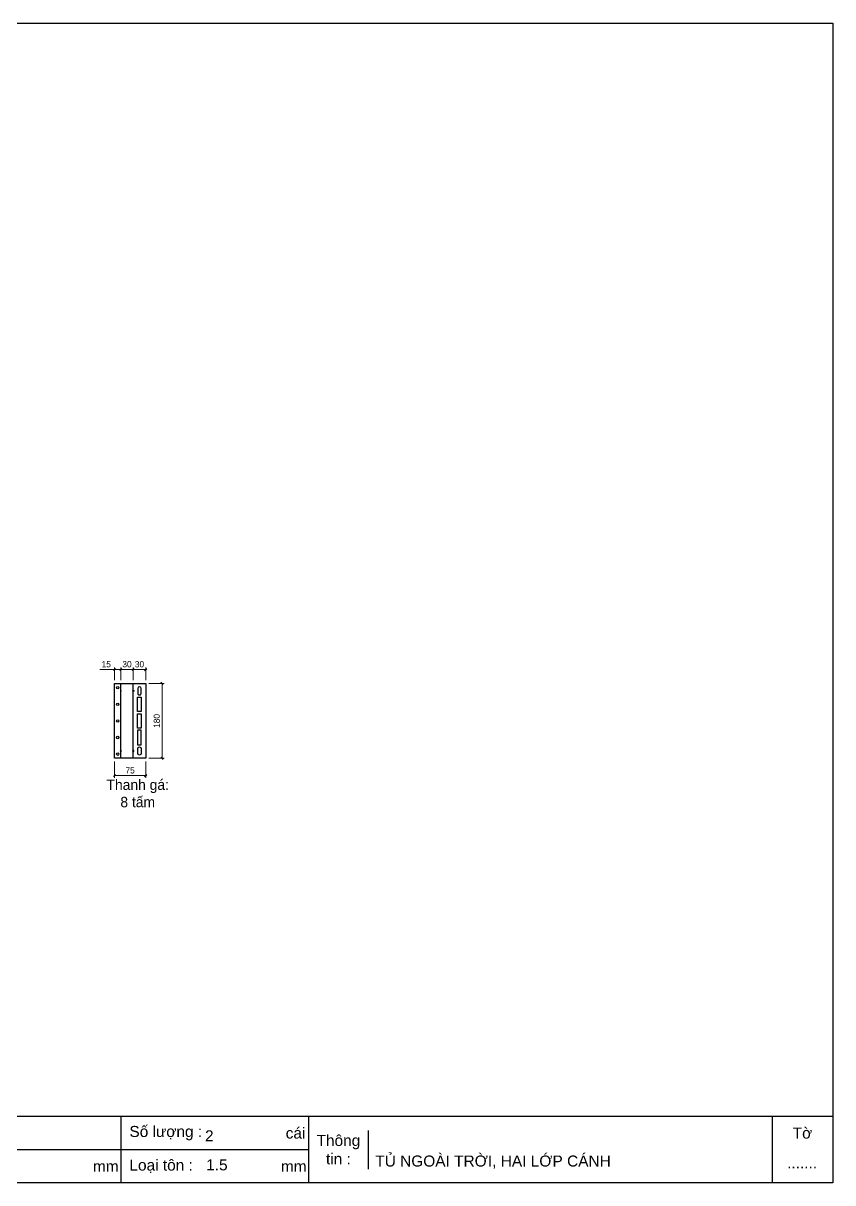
# Model space of a CAD drawing. Header units: millimetres. Extents: x 0 to 3953, y 0 to 2795.
# Drawn here: x 2000 to 3953, y 0 to 2795 of the extents above; entities that cross this region are included whole.
import ezdxf

# ---------------------------------------------------------------- set-up
doc = ezdxf.new("R2010")
doc.units = ezdxf.units.MM
doc.layers.add('CNC', color=7, linetype='Continuous')
doc.layers.add('DIM', color=253, linetype='Continuous')
doc.styles.add('Arial', font='arial.ttf')
doc.dimstyles.new('Dim-15', dxfattribs={"dimtxt": 15, "dimasz": 5, "dimexe": 5, "dimexo": 8, "dimgap": 5, "dimtad": 1, "dimdec": 0, "dimtxsty": 'Standard', "dimblk": 'OBLIQUE', "dimcen": 10, "dimclrd": 5, "dimclre": 5, "dimclrt": 3, "dimazin": 3, "dimtfac": 1, "dimtdec": 0, "dimtmove": 0, "dimatfit": 3, "dimldrblk": 'OBLIQUE', "dimlwd": 9, "dimlwe": 9})

# ---------------------------------------------------------------- blocks, each defined once
blk = doc.blocks.new('KHUNG CHUẨN')
at = {"color": 7}
for p, q in [((19889.2, -28535.2), (16919.2, -28535.2)), ((18599.2, -28535.2), (18599.2, -28655.2)), ((18939.2, -28535.2), (18939.2, -28655.2)), ((19779.2, -28535.2), (19779.2, -28655.2)), ((19047.6, -28560.2), (19047.6, -28630.2)), ((18939.2, -28595.2), (16919.2, -28595.2))]:
    blk.add_line(p, q, dxfattribs=at)
blk.add_lwpolyline([(16919.2, -26555.2), (19889.2, -26555.2), (19889.2, -28655.2), (16919.2, -28655.2)], close=True, dxfattribs=at)
at = {"color": 2, "char_height": 20, "style": 'Arial'}
for s, insert, width, attachment_point in [('  Số lượng :', (18599.2, -28565.2), 917.634, 4), ('cái', (18897.9, -28565.2), 63.517, 4), ('Tờ', (19834.2, -28565.2), 110, 5), ('Thông\\Ptin :', (18993.4, -28595.2), 108.311, 5), ('mm', (18548.6, -28625.2), 73.831, 4), ('  Loại tôn :', (18599.2, -28625.2), 917.634, 4), ('mm', (18889.2, -28625.2), 917.634, 4)]:
    blk.add_mtext(s, dxfattribs=dict(at, insert=insert, width=width, attachment_point=attachment_point))
at = {"color": 3, "style": 'Arial'}
for tag, p in [('#01', (17055.6, -28580.1)), ('#02', (17431.4, -28580.1)), ('#03', (18030.6, -28580.1)), ('#08', (18751.7, -28580.1)), ('#10', (19064.8, -28580.1)), ('#04', (17024.8, -28634.6)), ('#05', (17308.5, -28633)), ('#06', (17632.7, -28633.7)), ('#07', (18002, -28634.7)), ('#09', (18753.8, -28632.6)), ('#11', (19060.3, -28625.7)), ('#12', (19806.5, -28628.9))]:
    blk.add_attdef(tag, p, '', height=20, dxfattribs=at)
blk = doc.blocks.new('*D45')
at = {"color": 0, "linetype": 'ByBlock', "lineweight": -2}
for p, q in [((2337.8, 1200.8), (2332.8, 1205.8)), ((2332.8, 1025.8), (2337.8, 1020.8))]:
    blk.add_line(p, q, dxfattribs=at)
at = {"layer": 'Defpoints', "color": 0, "transparency": 16777216}
for p in [(2295.9, 1203.3), (2295.9, 1023.3), (2335.3, 1023.3)]:
    blk.add_point(p, dxfattribs=at)
at = {"layer": 'DIM', "color": 5, "lineweight": 9, "transparency": 16777216}
for p, q in [((2303.9, 1203.3), (2340.3, 1203.3)), ((2335.3, 1203.3), (2335.3, 1023.3)), ((2303.9, 1023.3), (2340.3, 1023.3))]:
    blk.add_line(p, q, dxfattribs=at)
at = {"layer": 'DIM', "color": 3, "transparency": 16777216, "insert": (2322.7, 1113.3), "char_height": 15, "attachment_point": 5, "rotation": 90}
blk.add_mtext('180', dxfattribs=at)
blk = doc.blocks.new('_Oblique')
at = {"color": 0, "linetype": 'ByBlock', "lineweight": -2}
blk.add_line((-0.5, -0.5), (0.5, 0.5), dxfattribs=at)
blk = doc.blocks.new('*D46')
at = {"color": 0, "linetype": 'ByBlock', "lineweight": -2}
for p, q in [((2223.4, 984), (2218.4, 979)), ((2293.4, 979), (2298.4, 984))]:
    blk.add_line(p, q, dxfattribs=at)
at = {"layer": 'Defpoints', "color": 0, "transparency": 16777216}
for p in [(2220.9, 1023.3), (2295.9, 1023.3), (2295.9, 981.5)]:
    blk.add_point(p, dxfattribs=at)
at = {"layer": 'DIM', "color": 5, "lineweight": 9, "transparency": 16777216}
for p, q in [((2220.9, 1015.3), (2220.9, 976.5)), ((2295.9, 1015.3), (2295.9, 976.5)), ((2220.9, 981.5), (2295.9, 981.5))]:
    blk.add_line(p, q, dxfattribs=at)
at = {"layer": 'DIM', "color": 3, "transparency": 16777216, "insert": (2258.4, 994.1), "char_height": 15, "attachment_point": 5}
blk.add_mtext('75', dxfattribs=at)
blk = doc.blocks.new('*D47')
at = {"color": 0, "linetype": 'ByBlock', "lineweight": -2}
for p, q in [((2238.4, 1239.7), (2233.4, 1234.7)), ((2263.4, 1234.7), (2268.4, 1239.7))]:
    blk.add_line(p, q, dxfattribs=at)
at = {"layer": 'Defpoints', "color": 0, "transparency": 16777216}
for p in [(2265.9, 1237.2), (2235.9, 1203.3), (2265.9, 1203.3)]:
    blk.add_point(p, dxfattribs=at)
at = {"layer": 'DIM', "color": 5, "lineweight": 9, "transparency": 16777216}
for p, q in [((2235.9, 1211.3), (2235.9, 1242.2)), ((2235.9, 1237.2), (2265.9, 1237.2)), ((2265.9, 1211.3), (2265.9, 1242.2))]:
    blk.add_line(p, q, dxfattribs=at)
at = {"layer": 'DIM', "color": 3, "transparency": 16777216, "insert": (2250.9, 1249.9), "char_height": 15, "attachment_point": 5}
blk.add_mtext('30', dxfattribs=at)
blk = doc.blocks.new('*D48')
at = {"color": 0, "linetype": 'ByBlock', "lineweight": -2}
for p, q in [((2268.4, 1239.7), (2263.4, 1234.7)), ((2293.4, 1234.7), (2298.4, 1239.7))]:
    blk.add_line(p, q, dxfattribs=at)
at = {"layer": 'Defpoints', "color": 0, "transparency": 16777216}
for p in [(2295.9, 1237.2), (2265.9, 1203.3), (2295.9, 1203.3)]:
    blk.add_point(p, dxfattribs=at)
at = {"layer": 'DIM', "color": 5, "lineweight": 9, "transparency": 16777216}
for p, q in [((2265.9, 1211.3), (2265.9, 1242.2)), ((2265.9, 1237.2), (2295.9, 1237.2)), ((2295.9, 1211.3), (2295.9, 1242.2))]:
    blk.add_line(p, q, dxfattribs=at)
at = {"layer": 'DIM', "color": 3, "transparency": 16777216, "insert": (2280.9, 1249.9), "char_height": 15, "attachment_point": 5}
blk.add_mtext('30', dxfattribs=at)
blk = doc.blocks.new('*D49')
at = {"color": 0, "linetype": 'ByBlock', "lineweight": -2}
for p, q in [((2223.4, 1239.7), (2218.4, 1234.7)), ((2233.4, 1234.7), (2238.4, 1239.7))]:
    blk.add_line(p, q, dxfattribs=at)
at = {"layer": 'Defpoints', "color": 0, "transparency": 16777216}
for p in [(2220.9, 1237.2), (2220.9, 1203.3), (2235.9, 1203.3)]:
    blk.add_point(p, dxfattribs=at)
at = {"layer": 'DIM', "color": 5, "lineweight": 9, "transparency": 16777216}
for p, q in [((2220.9, 1237.2), (2185.7, 1237.2)), ((2220.9, 1211.3), (2220.9, 1242.2)), ((2235.9, 1237.2), (2220.9, 1237.2)), ((2235.9, 1211.3), (2235.9, 1242.2))]:
    blk.add_line(p, q, dxfattribs=at)
at = {"layer": 'DIM', "color": 3, "transparency": 16777216, "insert": (2200.8, 1249.9), "char_height": 15, "attachment_point": 5}
blk.add_mtext('15', dxfattribs=at)
blk = doc.blocks.new('f3daunguoc')
at = {"layer": 'CNC', "color": 2, "lineweight": -3}
blk.add_circle((0, 0), 1.5, dxfattribs=at)
blk = doc.blocks.new('f2dauxuoi')
at = {"layer": 'CNC', "color": 2, "lineweight": -3}
blk.add_circle((0, 0), 1, dxfattribs=at)
blk = doc.blocks.new('ovan8.5x20')
at = {"layer": 'CNC', "color": 2, "lineweight": -3}
for p, q in [((5.7, 4.2), (-5.8, 4.2)), ((-5.8, -4.2), (5.7, -4.2))]:
    blk.add_line(p, q, dxfattribs=at)
for centre, start, end in [((-5.8, 0), 90, 270), ((5.7, 0), 270, 90)]:
    blk.add_arc(centre, 4.25, start, end, dxfattribs=at)

msp = doc.modelspace()

# ---------------------------------------------------------------- linework, layer by layer
at = {"color": 7}
for p, q in [((2220.9, 1203.3), (2295.9, 1203.3)), ((2220.9, 1023.3), (2220.9, 1203.3)), ((2235.9, 1023.3), (2235.9, 1203.3)), ((2265.9, 1023.3), (2265.9, 1203.3)), ((2295.9, 1203.3), (2295.9, 1023.3)), ((2295.9, 1023.3), (2220.9, 1023.3))]:
    msp.add_line(p, q, dxfattribs=at)
at = {"color": 2, "ltscale": 3}
for points in [[(2276.4, 1170.8), (2285.4, 1170.8), (2285.4, 1135.8), (2276.4, 1135.8)], [(2276.4, 1130.8), (2285.4, 1130.8), (2285.4, 1095.8), (2276.4, 1095.8)], [(2276.4, 1055.8), (2285.4, 1055.8), (2285.4, 1090.8), (2276.4, 1090.8)]]:
    msp.add_lwpolyline(points, close=True, dxfattribs=at)
at = {"color": 2}
for centre in [(2228.4, 1193.3), (2228.4, 1153.3), (2228.4, 1113.3), (2228.4, 1073.3), (2228.4, 1033.3)]:
    msp.add_circle(centre, 3, dxfattribs=at)

# ---------------------------------------------------------------- block references
at = {"color": 3}
ref = msp.add_blockref('KHUNG CHUẨN', (-22519.5, 38140), dxfattribs=dict(at, xscale=1.331000000005587, yscale=1.331000000005587, zscale=1.331000000005587))
ref.add_attrib('#08', '2', (2439, 99.9), dxfattribs={"color": 3, "height": 26.6, "style": 'Arial'})
ref.add_attrib('#09', '1.5', (2441.8, 30), dxfattribs={"color": 3, "height": 26.62, "style": 'Arial'})
ref.add_attrib('#11', 'TỦ NGOÀI TRỜI, HAI LỚP CÁNH', (2849.7, 39.2), dxfattribs={"color": 3, "height": 26.62, "style": 'Arial'})
ref.add_attrib('#12', '.......', (3842.9, 34.9), dxfattribs={"color": 3, "height": 26.62, "style": 'Arial'})
at = {"lineweight": -3, "xscale": -1}
msp.add_blockref('f2dauxuoi', (2235.9, 1185.8), dxfattribs=at)
at = {"lineweight": -3}
for name, p, rotation in [('f3daunguoc', (2265.9, 1185.8), 270), ('f2dauxuoi', (2235.9, 1040.8), 180)]:
    msp.add_blockref(name, p, dxfattribs=dict(at, rotation=rotation))
at = {"lineweight": -3, "xscale": -1, "rotation": 270}
msp.add_blockref('f3daunguoc', (2265.9, 1040.8), dxfattribs=at)
at = {"layer": 'CNC', "lineweight": -3, "rotation": 270}
msp.add_blockref('ovan8.5x20', (2280.9, 1185.8), dxfattribs=at)
at = {"layer": 'CNC', "lineweight": -3, "xscale": -1, "rotation": 270}
msp.add_blockref('ovan8.5x20', (2280.9, 1040.8), dxfattribs=at)

# ---------------------------------------------------------------- texts
at = {"color": 2, "insert": (2276.7, 938.5), "char_height": 25, "width": 775, "attachment_point": 5}
msp.add_mtext('Thanh gá: \\P8 tấm', dxfattribs=at)

# ---------------------------------------------------------------- dimensions: what is measured, and where the dimension line sits
at = {"layer": 'DIM', "color": 7}
for base, p1, p2, picture, middle in [((2220.9, 1237.2), (2235.9, 1203.3), (2220.9, 1203.3), '*D49', (2200.8, 1249.9)), ((2295.9, 981.5), (2220.9, 1023.3), (2295.9, 1023.3), '*D46', (2258.4, 994.1))]:
    dim = msp.add_linear_dim(base=base, p1=p1, p2=p2, dimstyle='Dim-15', dxfattribs=at)
    dim.commit()
    dim.dimension.update_dxf_attribs({"geometry": picture, "text_midpoint": middle})
for base, p1, p2, picture, middle in [((2265.9, 1237.2), (2235.9, 1203.3), (2265.9, 1203.3), '*D47', (2250.9, 1237.2)), ((2295.9, 1237.2), (2265.9, 1203.3), (2295.9, 1203.3), '*D48', (2280.9, 1237.2))]:
    dim = msp.add_linear_dim(base=base, p1=p1, p2=p2, dimstyle='Dim-15', dxfattribs=at)
    dim.commit()
    dim.dimension.update_dxf_attribs({"geometry": picture, "text_midpoint": middle, "dimtype": 160})
dim = msp.add_linear_dim(base=(2335.3, 1023.3), p1=(2295.9, 1203.3), p2=(2295.9, 1023.3), angle=90, dimstyle='Dim-15', dxfattribs=at)
dim.commit()
dim.dimension.update_dxf_attribs({"geometry": '*D45', "text_midpoint": (2322.7, 1113.3)})

doc.saveas('drawing.dxf')
